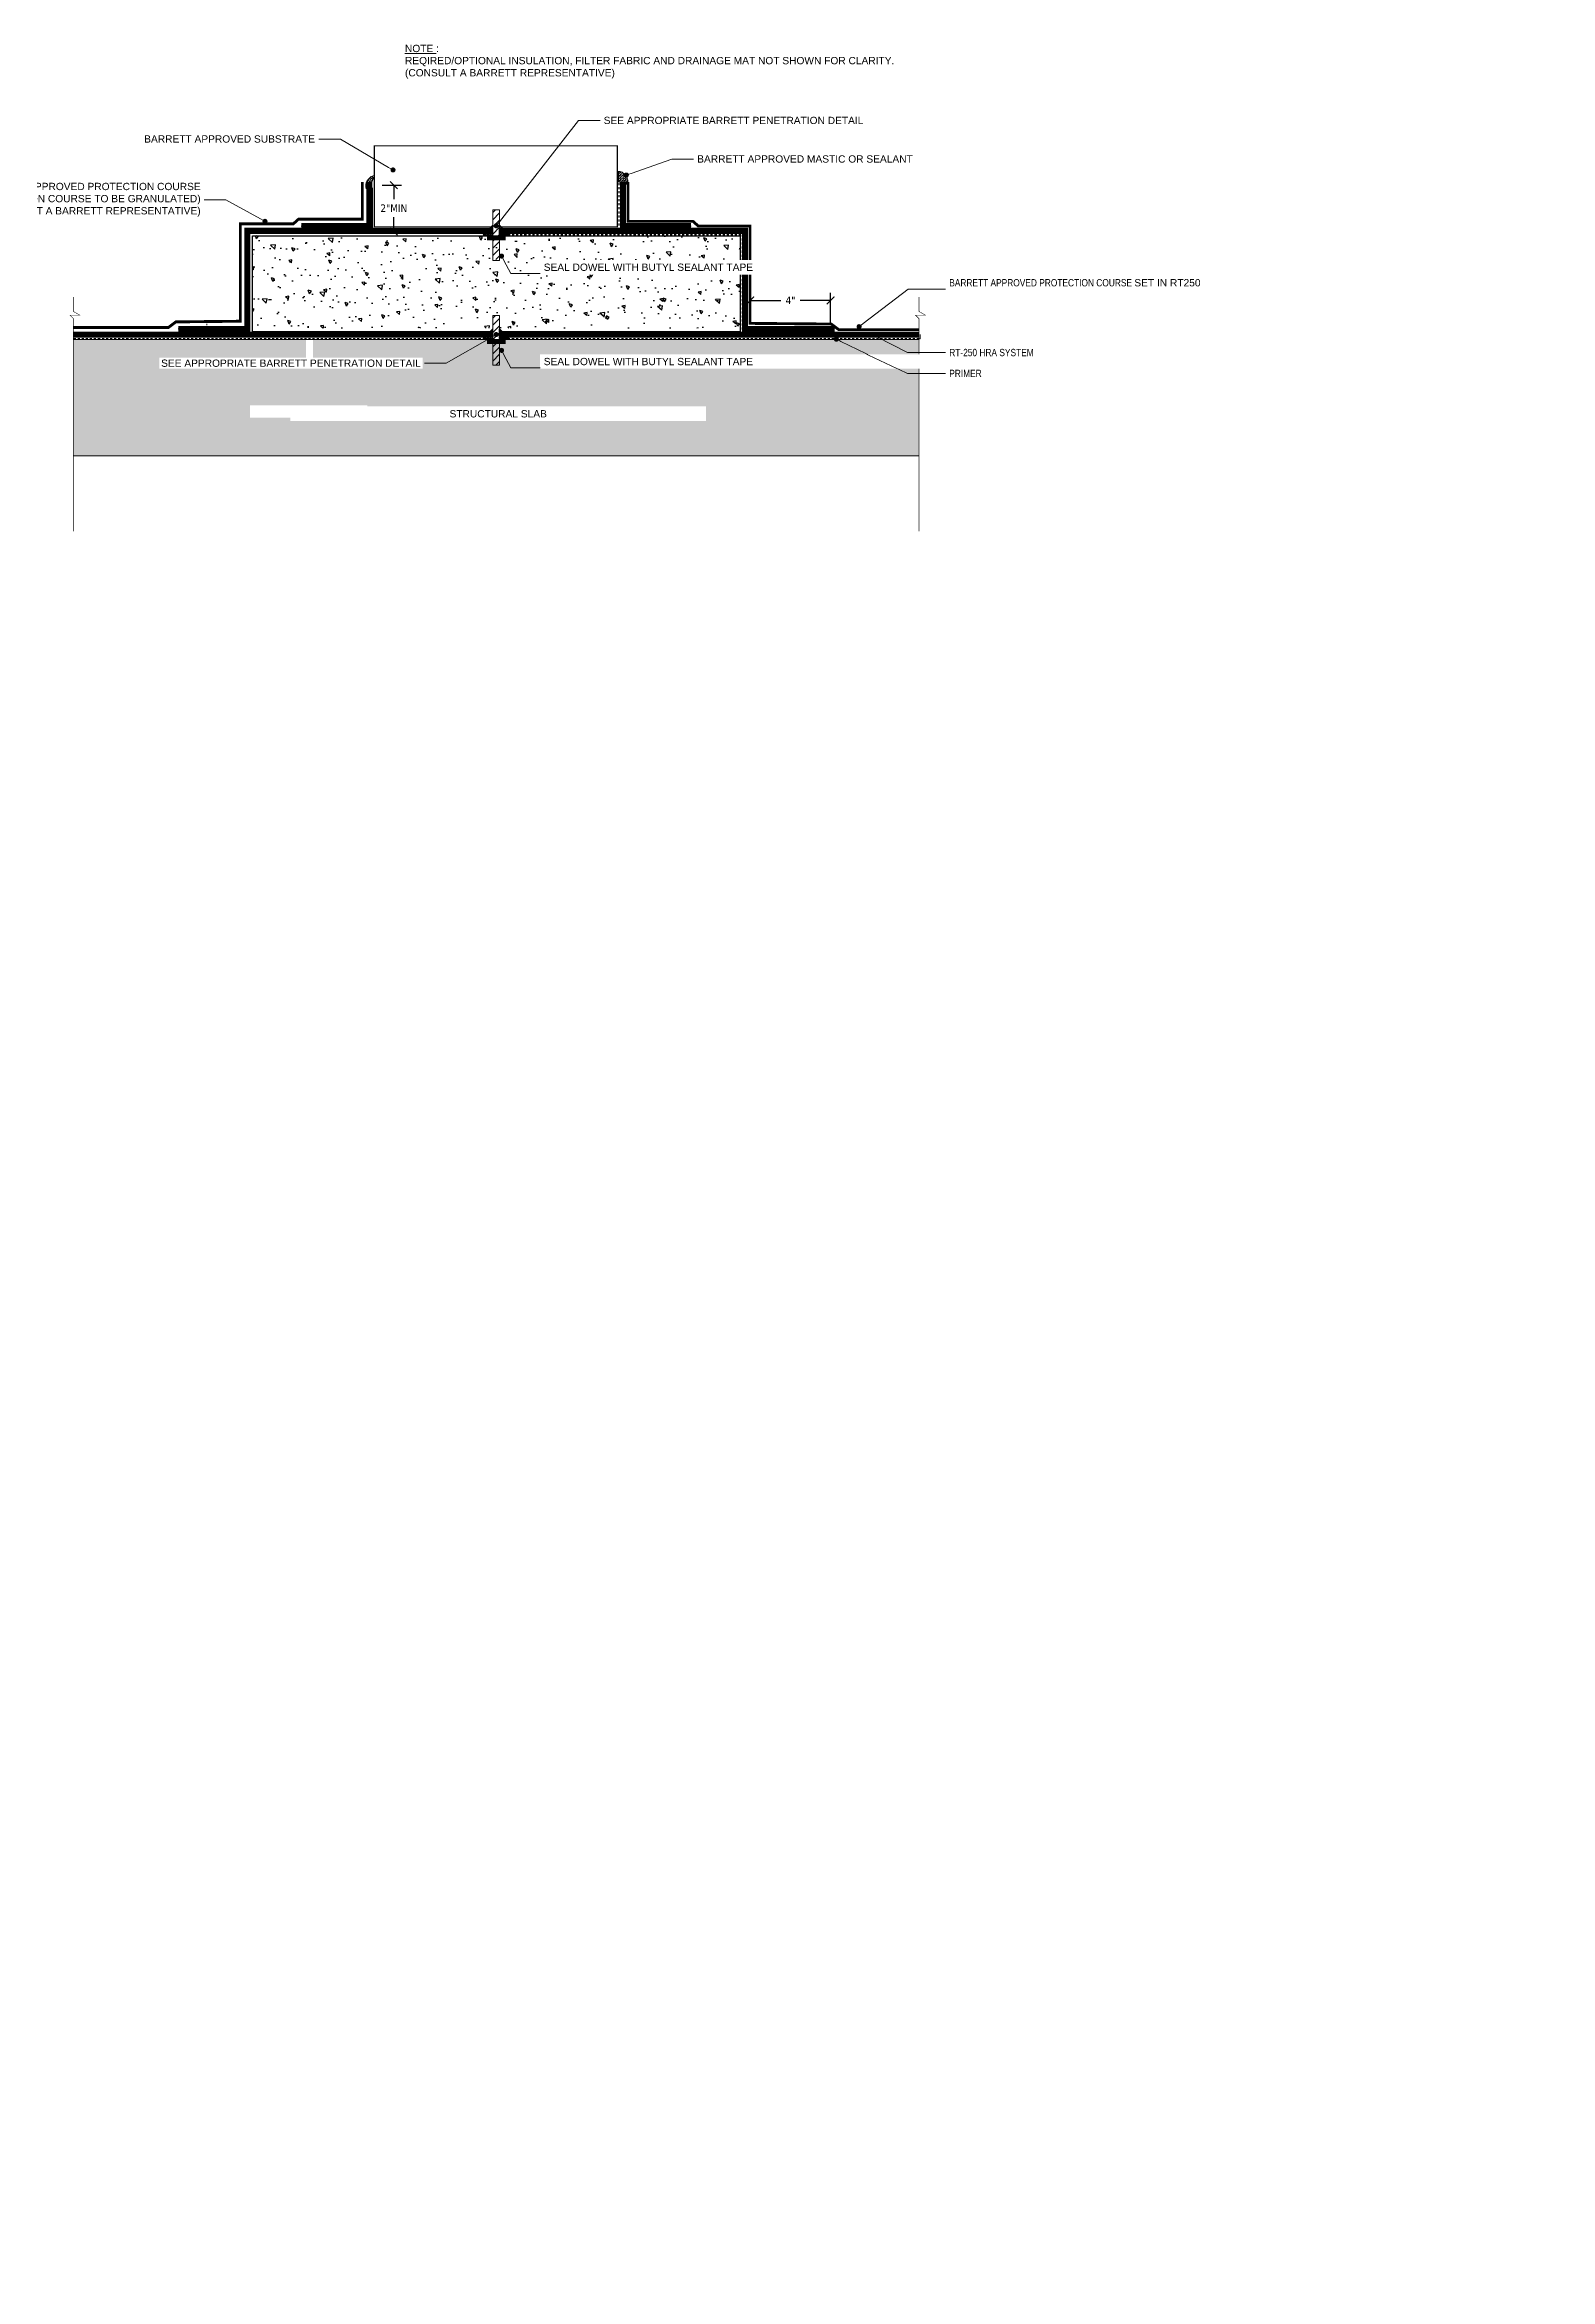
# Model space of a CAD drawing. Header units: inches. Extents: x -83 to 39, y 0 to 110.
# Drawn here: x -35.8 to 38.6, y 0 to 110.4 of the extents above; entities that cross this region are included whole.
import ezdxf
from ezdxf import colors
from ezdxf.entities.mleader import LeaderData, LeaderLine
from ezdxf.math import Vec2, Vec3

# ---------------------------------------------------------------- set-up
doc = ezdxf.new("R2010")
doc.units = ezdxf.units.IN
doc.header["$MEASUREMENT"] = 0
doc.linetypes.add('Dashed - Dense', pattern=[0.8, 0.5, -0.3])
doc.linetypes.add('DASHED2', pattern=[0.1875, 0.125, -0.0625])
for name, color, linetype, lineweight in [('BP Mastic', 191, 'Continuous', 0), ('BP Others', 190, 'Continuous', 0), ('BP Text', 20, 'Continuous', 0), ('Dimensions', 20, 'Continuous', 0), ('Others', 190, 'Continuous', 0), ('RAM Black Pearl Sheet', 165, 'Continuous', 0), ('RT-250 HRA SYSTEM LIQUID', 241, 'Continuous', 0), ('RT-250 HRA SYSTEM MESH', 3, 'Continuous', 0), ('Text', 20, 'Continuous', 0)]:
    doc.layers.add(name, color=color, linetype=linetype, lineweight=lineweight)
doc.layers.add('Fastener', color=94, linetype='Continuous')
doc.layers.add('Primer', color=32, linetype='DASHED2')
doc.layers.add('Protection Course', color=7, linetype='Dashed - Dense', lineweight=0, true_color=0x216123)
doc.styles.add('Annotative', font='tahoma.ttf')
doc.styles.get("Standard").update_dxf_attribs({"font": 'ARIALN.TTF'})
doc.dimstyles.new('Annotative', dxfattribs={"dimscale": 0, "dimtxt": 0.09375, "dimasz": 0.09375, "dimexe": 0.09375, "dimexo": 0.09375, "dimgap": 0.0625, "dimtad": 0, "dimtih": 1, "dimtoh": 1, "dimlfac": -1, "dimzin": 3, "dimdsep": 46, "dimlunit": 4, "dimtxsty": 'Annotative', "dimblk": 'ARCHTICK', "dimcen": 0.09, "dimclrd": 256, "dimclre": 256, "dimclrt": 256, "dimadec": 0, "dimazin": 2, "dimtfac": 1, "dimtix": 1, "dimtofl": 0, "dimtmove": 1, "dimatfit": 1, "dimldrblk": 'CLOSEDBLANK', "dimfxl": 1, "dimtfill": 1, "dimtolj": 1, "dimtzin": 0, "dimarcsym": 0})
pattern_1 = [(90, (-481.83062, 35.41959), (-0.0625, 0.0625), [0.0625, -0.0625]), (180, (-481.83062, 35.48209), (-0.0625, -0.0625), [0.0625, -0.0625])]
pattern_2 = [(90, (-481.83062, 30.295485), (-0.0625, 0.0625), [0.0625, -0.0625]), (180, (-481.83062, 30.357985), (-0.0625, -0.0625), [0.0625, -0.0625])]

# ---------------------------------------------------------------- blocks, each defined once
blk = doc.blocks.new('_ArchTick')
at = {"color": 0, "linetype": 'ByBlock', "const_width": 0.15}
blk.add_lwpolyline([(-0.5, -0.5), (0.5, 0.5)], dxfattribs=at)
blk = doc.blocks.new('*D51')
at = {"layer": 'Defpoints', "color": 0, "transparency": 16777216}
for p in [(3.04, 97.74), (-0.93, 96.6), (3.04, 96.18)]:
    blk.add_point(p, dxfattribs=at)
at = {"layer": 'Dimensions', "lineweight": -2, "transparency": 16777216}
for p, q in [((-0.93, 96.98), (-0.93, 98.11)), ((-0.93, 97.74), (0.58, 97.74)), ((3.04, 97.74), (1.53, 97.74)), ((3.04, 96.55), (3.04, 98.11))]:
    blk.add_line(p, q, dxfattribs=at)
at = {"layer": 'Dimensions', "lineweight": -2, "transparency": 16777216, "xscale": 0.375, "yscale": 0.375, "zscale": 0.375, "rotation": 180}
blk.add_blockref('_ArchTick', (-0.93, 97.74), dxfattribs=at)
at = {"layer": 'Dimensions', "lineweight": -2, "transparency": 16777216, "xscale": 0.375, "yscale": 0.375, "zscale": 0.375}
blk.add_blockref('_ArchTick', (3.04, 97.74), dxfattribs=at)
at = {"layer": 'Dimensions', "transparency": 16777216, "insert": (1.06, 97.74), "char_height": 0.375, "attachment_point": 5, "style": 'Annotative', "bg_fill": 3, "box_fill_scale": 1.25, "bg_fill_color": 256, "bg_fill_true_color": 13158600, "bg_fill_transparency": 0}
blk.add_mtext('\\A1;4"', dxfattribs=at)
blk = doc.blocks.new('_ClosedBlank')
at = {"color": 0, "linetype": 'ByBlock', "lineweight": -2}
for p, q in [((-1, 0.2), (0, 0)), ((-1, 0.2), (-1, -0.2)), ((0, 0), (-1, -0.2))]:
    blk.add_line(p, q, dxfattribs=at)
blk = doc.blocks.new('*D52')
at = {"layer": 'Defpoints', "color": 0, "transparency": 16777216}
for p in [(-19.47, 103.43), (-19.47, 101.14), (-18.53, 101.14)]:
    blk.add_point(p, dxfattribs=at)
at = {"layer": 'Dimensions', "lineweight": -2, "transparency": 16777216}
for p, q in [((-19.1, 103.43), (-18.15, 103.43)), ((-18.53, 103.43), (-18.53, 102.73)), ((-18.53, 101.14), (-18.53, 101.84)), ((-19.1, 101.14), (-18.15, 101.14))]:
    blk.add_line(p, q, dxfattribs=at)
at = {"layer": 'Dimensions', "lineweight": -2, "transparency": 16777216, "xscale": 0.375, "yscale": 0.375, "zscale": 0.375}
for p, rotation in [((-18.53, 103.43), 90), ((-18.53, 101.14), 270)]:
    blk.add_blockref('_ArchTick', p, dxfattribs=dict(at, rotation=rotation))
at = {"layer": 'Dimensions', "transparency": 16777216, "insert": (-18.53, 102.29), "char_height": 0.375, "attachment_point": 5, "style": 'Annotative', "bg_fill": 3, "box_fill_scale": 1.25, "bg_fill_color": 256, "bg_fill_true_color": 13158600, "bg_fill_transparency": 0}
blk.add_mtext('\\A1;2"MIN', dxfattribs=at)
blk = doc.blocks.new('_Dot')
at = {"color": 0, "linetype": 'ByBlock', "lineweight": -2}
blk.add_line((-0.5, 0), (-1, 0), dxfattribs=at)
at = {"color": 0, "linetype": 'ByBlock', "const_width": 0.5}
blk.add_lwpolyline([(-0.25, 0, 1), (0.25, 0, 1)], format="xyb", close=True, dxfattribs=at)

msp = doc.modelspace()

# ---------------------------------------------------------------- hatches: boundary and pattern name
at = {"layer": 'BP Others', "linetype": 'Continuous', "lineweight": -2}
h = msp.add_hatch(dxfattribs=at)
h.set_pattern_fill('AR-CONC', color=256, scale=0.25, angle=90, style=0)
h.set_pattern_definition([(140, (-1981.5961, 50.6751), (0.1568803, 1.7931505), [0.1875, -2.0625]), (85, (-1981.5961, 50.675), (-1.8804803, -0.3468783), [0.15, -1.65]), (190.45144, (-1981.583, 50.8245), (-1.7236, 1.4462721), [0.1593505, -1.7528553]), (136.1842, (-1982.0961, 50.675), (0.4137982, 2.6681033), [0.28125, -3.09375]), (186.63564, (-1982.0617, 50.8974), (-2.4352965, 2.336655), [0.239026, -2.6292844]), (81.18416, (-1982.0961, 50.675), (-2.4352965, 2.336655), [0.225, -2.475]), (111, (-1981.9711, 50.9251), (1.0065472, 1.4922676), [0.1875, -2.0625]), (56, (-1981.9711, 50.925), (-1.8128751, 0.6082883), [0.15, -1.65]), (161.45144, (-1981.8873, 51.0494), (-0.8063279, 2.100556), [0.1593505, -1.7528553]), (127.5, (-1981.59614, 50.6751), (-0.83223463, 0.03039964), [0, -1.63, 0, -1.675, 0, -1.65625]), (97.5, (-1981.5961, 50.6751), (-0.98602928, 0.65767384), [0, -0.955, 0, -1.5925, 0, -0.63125]), (57.5, (-1981.59614, 50.1176), (0.05638718, 1.3345561), [0, -0.625, 0, -1.95, 0, -2.5875]), (47.5, (-1981.5961, 49.8676), (-0.25026246, 1.4579654), [0, -0.8125, 0, -1.295, 0, -1.8375])])
h.paths.add_polyline_path([(-1.431, 100.924), (-25.517, 100.924), (-25.517, 96.373), (-22.861, 96.373), (-22.861, 96.373), (-22.529, 96.373), (-22.529, 96.373), (-1.431, 96.373)])
h = msp.add_hatch(dxfattribs=at)
h.set_pattern_fill('AR-CONC', color=256, scale=0.25, angle=90, style=0)
h.set_pattern_definition([(140, (-1981.5961, 51.0462), (0.1568803, 1.7931505), [0.1875, -2.0625]), (85, (-1981.5961, 51.0462), (-1.8804803, -0.3468783), [0.15, -1.65]), (190.45144, (-1981.583, 51.1956), (-1.7236, 1.4462721), [0.1593505, -1.7528553]), (136.1842, (-1982.0961, 51.0462), (0.4137982, 2.6681033), [0.28125, -3.09375]), (186.63564, (-1982.0617, 51.2685), (-2.4352965, 2.336655), [0.239026, -2.6292844]), (81.18416, (-1982.0961, 51.0462), (-2.4352965, 2.336655), [0.225, -2.475]), (111, (-1981.9711, 51.2962), (1.0065472, 1.4922676), [0.1875, -2.0625]), (56, (-1981.9711, 51.2962), (-1.8128751, 0.6082883), [0.15, -1.65]), (161.45144, (-1981.8873, 51.4205), (-0.8063279, 2.100556), [0.1593505, -1.7528553]), (127.5, (-1981.59614, 51.04617), (-0.83223463, 0.03039964), [0, -1.63, 0, -1.675, 0, -1.65625]), (97.5, (-1981.5961, 51.0462), (-0.98602928, 0.65767384), [0, -0.955, 0, -1.5925, 0, -0.63125]), (57.5, (-1981.59614, 50.48867), (0.05638718, 1.3345561), [0, -0.625, 0, -1.95, 0, -2.5875]), (47.5, (-1981.5961, 50.2387), (-0.25026246, 1.4579654), [0, -0.8125, 0, -1.295, 0, -1.8375])])
h.paths.add_polyline_path([(-25.634, 91.949), (-19.834, 91.949), (-19.834, 92.549), (-25.634, 92.549)], flags=16)
h.paths.add_polyline_path([(7.406, 90.056), (7.406, 95.8), (-22.529, 95.8), (-22.529, 94.907), (-22.861, 94.907), (-22.861, 95.8), (-34.354, 95.8), (-34.354, 90.056)])
at = {"layer": 'Fastener'}
h = msp.add_hatch(dxfattribs=at)
h.set_pattern_fill('ZIGZAG', color=3, scale=0.5, angle=90)
h.set_pattern_definition(pattern_1)
h.paths.add_polyline_path([(-13.64, 101.457), (-14.117, 100.98), (-13.64, 100.98)])
h = msp.add_hatch(dxfattribs=at)
h.set_pattern_fill('ZIGZAG', color=3, scale=0.5, angle=90)
h.set_pattern_definition(pattern_1)
h.paths.add_polyline_path([(-13.308, 101.457), (-12.831, 100.98), (-13.308, 100.98)])
at = {"layer": 'Others'}
h = msp.add_hatch(dxfattribs=at)
h.set_pattern_fill('ANSI31', color=256, scale=2)
h.set_pattern_definition([(45, (-75.95648, 85.72228), (-0.1767767, 0.1767767), [])])
h.paths.add_polyline_path([(-13.308, 102.209), (-13.64, 102.209), (-13.64, 99.75), (-13.308, 99.75)])
at = {"layer": 'Protection Course'}
h = msp.add_hatch(dxfattribs=at)
h.set_pattern_fill('ZIGZAG', color=256, scale=0.5, angle=90)
h.set_pattern_definition([(90, (-481.83062, 35.68862), (-0.0625, 0.0625), [0.0625, -0.0625]), (180, (-481.83062, 35.75112), (-0.0625, -0.0625), [0.0625, -0.0625])])
h.paths.add_polyline_path([(-19.888, 103.254), (-19.914, 103.355), (-19.914, 103.461), (-19.891, 103.55), (-19.868, 103.634), (-19.768, 103.734), (-19.645, 103.857), (-19.545, 103.884), (-19.508, 103.893), (-19.506, 103.803), (-19.519, 103.803), (-19.704, 103.394), (-19.776, 103.466)])
h = msp.add_hatch(dxfattribs=at)
h.set_pattern_fill('ZIGZAG', color=256, scale=0.5)
h.set_pattern_definition([(0, (-481.772376, 35.90599), (0.0625, 0.0625), [0.0625, -0.0625]), (90, (-481.709876, 35.90599), (-0.0625, 0.0625), [0.0625, -0.0625])])
h.paths.add_polyline_path([(-7.046, 103.465), (-6.976, 103.572), (-6.976, 103.678), (-6.999, 103.767), (-7.022, 103.851), (-7.122, 103.951), (-7.245, 104.074), (-7.345, 104.101), (-7.443, 104.111), (-7.435, 104.028), (-7.435, 103.894), (-7.437, 103.599), (-7.048, 103.599)])

# ---------------------------------------------------------------- linework, layer by layer
at = {"const_width": 0.025}
for points in [[(-34.354, 97.908), (-34.354, 97.191), (-34.034, 97.007), (-34.526, 97.007), (-34.354, 96.835), (-34.354, 86.332)], [(7.406, 97.908), (7.406, 97.191), (7.725, 97.007), (7.234, 97.007), (7.406, 96.835), (7.406, 86.332)]]:
    msp.add_lwpolyline(points, dxfattribs=at)
at = {"layer": 'BP Mastic', "const_width": 0.2}
for points in [[(-13.935, 100.797), (-13.013, 100.797)], [(-13.935, 95.689), (-13.013, 95.689)]]:
    msp.add_lwpolyline(points, dxfattribs=at)
at = {"layer": 'Defpoints'}
msp.add_lwpolyline([(-13.64, 96.179), (-25.517, 96.179), (-25.517, 100.924), (-1.431, 100.924), (-1.431, 96.179), (-13.308, 96.179)], dxfattribs=at)
at = {"layer": 'Fastener'}
for points in [[(-13.64, 101.457), (-14.117, 100.98), (-13.64, 100.98), (-13.64, 101.457)], [(-13.308, 101.457), (-12.831, 100.98), (-13.308, 100.98), (-13.308, 101.457)]]:
    msp.add_lwpolyline(points, dxfattribs=at)
at = {"layer": 'Others'}
for p, q in [((-13.64, 99.71), (-13.64, 102.209)), ((-13.308, 102.209), (-13.64, 102.209)), ((-25.517, 100.924), (-25.517, 96.179)), ((-25.517, 100.924), (-1.431, 100.924)), ((-1.431, 96.179), (-1.431, 100.924)), ((-13.308, 99.71), (-13.64, 99.71)), ((-13.308, 96.996), (-13.64, 96.996)), ((-13.308, 94.536), (-13.64, 94.536))]:
    msp.add_line(p, q, dxfattribs=at)
at = {"layer": 'Others', "const_width": 0.06}
msp.add_lwpolyline([(-13.64, 101.37), (-19.487, 101.37), (-19.487, 105.37), (-7.487, 105.37), (-7.487, 101.37), (-13.308, 101.37)], dxfattribs=at)
at = {"layer": 'Others'}
for points in [[(-13.308, 102.209), (-13.308, 99.71)], [(-25.517, 96.179), (-22.861, 96.179)], [(-22.861, 96.179), (-13.64, 96.179)], [(-13.308, 96.179), (-1.431, 96.179)], [(7.406, 95.8), (7.406, 95.846), (7.462, 95.846), (7.462, 96.05)], [(-34.354, 95.8), (7.406, 95.8)], [(7.406, 90.056), (-34.354, 90.056)]]:
    msp.add_lwpolyline(points, dxfattribs=at)
at = {"layer": 'Primer', "ltscale": 0.2}
for points in [[(-7.4, 101.436), (-7.4, 103.599)], [(-1.385, 96.294), (-1.385, 100.97), (-13.308, 100.97)], [(-13.64, 95.846), (-34.354, 95.846)], [(7.406, 95.846), (-13.308, 95.846)]]:
    msp.add_lwpolyline(points, dxfattribs=at)
at = {"layer": 'Protection Course'}
for points in [[(-19.888, 103.254), (-19.914, 103.355), (-19.914, 103.461), (-19.891, 103.55), (-19.868, 103.634), (-19.768, 103.734), (-19.645, 103.857), (-19.545, 103.884), (-19.508, 103.893), (-19.506, 103.803), (-19.519, 103.803), (-19.704, 103.394), (-19.776, 103.466)], [(-7.046, 103.465), (-6.976, 103.572), (-6.976, 103.678), (-6.999, 103.767), (-7.022, 103.851), (-7.122, 103.951), (-7.245, 104.074), (-7.345, 104.101), (-7.443, 104.111), (-7.435, 104.028), (-7.435, 103.894), (-7.437, 103.599), (-7.048, 103.599)]]:
    msp.add_lwpolyline(points, close=True, dxfattribs=at)
at = {"layer": 'Protection Course', "linetype": 'ByBlock', "ltscale": 0.2, "const_width": 0.141}
for points in [[(-34.354, 96.396), (-29.667, 96.396), (-29.291, 96.676), (-26.113, 96.709), (-26.113, 101.521), (-23.49, 101.521), (-23.235, 101.749), (-20.087, 101.749), (-20.087, 103.585)], [(7.406, 96.29), (3.447, 96.29), (3.07, 96.569), (-0.942, 96.603), (-0.942, 101.414), (-3.499, 101.414), (-3.755, 101.642), (-6.968, 101.642), (-6.968, 103.585)]]:
    msp.add_lwpolyline(points, dxfattribs=at)
at = {"layer": 'RAM Black Pearl Sheet', "const_width": 0.1}
for points in [[(-22.595, 101.155), (-19.605, 101.155), (-19.605, 103.303)], [(-23.829, 101.155), (-22.949, 101.155), (-22.762, 101.342), (-19.793, 101.342), (-19.793, 102.497)]]:
    msp.add_lwpolyline(points, dxfattribs=at)
at = {"layer": 'RAM Black Pearl Sheet'}
msp.add_lwpolyline([(-27.757, 96.52), (-27.757, 96.576)], dxfattribs=at)
at = {"layer": 'RT-250 HRA SYSTEM LIQUID', "const_width": 0.3}
for points in [[(-23.102, 101.403), (-19.741, 101.403), (-19.741, 103.585)], [(-3.846, 101.403), (-7.208, 101.403), (-7.208, 103.585)], [(-29.175, 96.33), (-25.767, 96.33), (-25.767, 101.174), (-13.64, 101.174)], [(3.245, 96.319), (-1.181, 96.33), (-1.181, 101.174), (-13.308, 101.174)], [(-34.354, 96.05), (-13.64, 96.05)], [(-13.308, 96.05), (7.406, 96.05)]]:
    msp.add_lwpolyline(points, dxfattribs=at)
at = {"layer": 'RT-250 HRA SYSTEM MESH'}
for points in [[(-23.102, 101.403), (-19.741, 101.403), (-19.741, 103.585)], [(-3.846, 101.403), (-7.208, 101.403), (-7.208, 103.585)], [(-29.175, 96.33), (-25.767, 96.33), (-25.767, 101.174), (-13.64, 101.174)], [(2.99, 96.33), (-1.181, 96.33), (-1.181, 101.174), (-13.308, 101.174)], [(-34.354, 96.05), (-13.64, 96.05)], [(-13.308, 96.05), (7.406, 96.05)]]:
    msp.add_lwpolyline(points, dxfattribs=at)

# ---------------------------------------------------------------- leaders
at = {"layer": 'BP Text'}
ml = msp.add_multileader_mtext('Standard', dxfattribs=at)
ml.set_content('{\\fArial|b0|i0|c0|p34;BARRETT APPROVED PROTECTION COURSE \\P(EXPOSED PROTECTION COURSE TO BE GRANULATED)\\P(CONSULT A BARRETT REPRESENTATIVE)}', color=256)
ml.set_leader_properties(color=256, lineweight=0)
ml.set_arrow_properties(name='DOT')
ml.build(insert=Vec2(0, 0))
ml.multileader.update_dxf_attribs({"text_left_attachment_type": 2, "text_right_attachment_type": 2, "dogleg_length": 0.36, "arrow_head_size": 0.25, "scale": 4})
ctx = ml.context
ctx.base_point, ctx.scale, ctx.char_height, ctx.arrow_head_size, ctx.landing_gap_size, ctx.plane_origin = Vec3(-41.921, 102.701), 4, 0.36, 0.25, 0.18, Vec3(-47.439, 146.131)
ctx.left_attachment, ctx.right_attachment, ctx.text_align_type = 2, 2, 2
notes = []
notes.append((ctx, [(1, (1, 1, 0), (-26.821, 102.701), (-1, 0), 1.068, [(0, [(-24.891, 101.642)], 0, [])])]))
ctx.mtext.insert, ctx.mtext.width, ctx.mtext.alignment, ctx.mtext.flow_direction = Vec3(-28.069, 103.544), 13.72856, 3, 5
for ctx, leaders in notes:
    for number, flags, end, landing, length, lines in leaders:
        leader = LeaderData()
        leader.index, (leader.has_last_leader_line, leader.has_dogleg_vector, leader.attachment_direction) = number, flags
        leader.last_leader_point, leader.dogleg_vector, leader.dogleg_length = Vec3(end), Vec3(landing), length
        for number, points, colour, breaks in lines:
            line = LeaderLine()
            line.index, line.vertices, line.color, line.breaks = number, Vec3.list(points), colors.encode_raw_color(colour), breaks
            leader.lines.append(line)
        ctx.leaders.append(leader)

# ---------------------------------------------------------------- next in the draw order: dimensions: what is measured, and where the dimension line sits
at = {"layer": 'Dimensions'}
dim = msp.add_linear_dim(base=(-18.529, 101.139), p1=(-19.474, 103.432), p2=(-19.474, 101.139), angle=90, text='2"MIN', dimstyle='Annotative', dxfattribs=at)
dim.commit()
dim.dimension.update_dxf_attribs({"geometry": '*D52', "text_midpoint": (-18.529, 102.286)})
dim = msp.add_linear_dim(base=(3.042, 97.737), p1=(-0.93, 96.603), p2=(3.042, 96.179), dimstyle='Annotative', dxfattribs=at)
dim.commit()
dim.dimension.update_dxf_attribs({"geometry": '*D51', "text_midpoint": (1.056, 97.737)})

# ---------------------------------------------------------------- next in the draw order: leaders
at = {"layer": 'BP Text'}
ml = msp.add_multileader_mtext('Standard', dxfattribs=at)
ml.set_content('{\\fArial|b0|i0|c0|p34;BARRETT APPROVED\\A1; MASTIC OR SEALANT}', color=256)
ml.set_leader_properties(color=256, lineweight=0)
ml.set_arrow_properties(name='DOT')
ml.build(insert=Vec2(0, 0))
ml.multileader.update_dxf_attribs({"text_left_attachment_type": 2, "text_right_attachment_type": 2, "dogleg_length": 0.36, "arrow_head_size": 0.25, "scale": 4})
ctx = ml.context
ctx.base_point, ctx.scale, ctx.char_height, ctx.arrow_head_size, ctx.landing_gap_size, ctx.plane_origin = Vec3(-3.727, 104.717), 4, 0.36, 0.25, 0.18, Vec3(-106.237, 103.616)
ctx.left_attachment, ctx.right_attachment = 2, 2
notes = []
notes.append((ctx, [(0, (1, 1, 0), (-4.795, 104.717), (1, 0), 1.068, [(0, [(-7.047, 103.927)], 0, [])])]))
ctx.mtext.insert, ctx.mtext.flow_direction = Vec3(-3.547, 104.903), 5
ctx.mtext.has_bg_fill, ctx.mtext.bg_color, ctx.mtext.bg_scale_factor, ctx.mtext.bg_transparency, ctx.mtext.use_window_bg_color = 1, -1073741824, 1.25, 0, 1
ml = msp.add_multileader_mtext('Standard', dxfattribs=at)
ml.set_content('{\\fArial|b0|i0|c0|p34;SEAL DOWEL WITH BUTYL SEALANT TAPE}', color=256)
ml.set_leader_properties(color=256, lineweight=0)
ml.set_arrow_properties(name='DOT')
ml.build(insert=Vec2(0, 0))
ml.multileader.update_dxf_attribs({"text_left_attachment_type": 2, "text_right_attachment_type": 2, "dogleg_length": 0.36, "arrow_head_size": 0.25, "scale": 4})
ctx = ml.context
ctx.base_point, ctx.scale, ctx.char_height, ctx.arrow_head_size, ctx.landing_gap_size, ctx.plane_origin = Vec3(-11.306, 99.066), 4, 0.36, 0.25, 0.18, Vec3(-60.646, 145.367)
ctx.left_attachment, ctx.right_attachment = 2, 2
notes.append((ctx, [(0, (1, 1, 0), (-12.746, 99.066), (1, 0), 1.44, [(0, [(-13.211, 99.928)], 0, [])])]))
ctx.mtext.insert, ctx.mtext.width, ctx.mtext.flow_direction = Vec3(-11.126, 99.556), 6.57713, 5
ctx.mtext.has_bg_fill, ctx.mtext.bg_color, ctx.mtext.bg_scale_factor, ctx.mtext.bg_transparency, ctx.mtext.use_window_bg_color = 1, -1027028792, 1.5, 0, 1
ml = msp.add_multileader_mtext('Standard', dxfattribs=at)
ml.set_content('{\\fArial|b0|i0|c0|p34;SEAL DOWEL WITH BUTYL SEALANT TAPE}', color=256)
ml.set_leader_properties(color=256, lineweight=0)
ml.set_arrow_properties(name='DOT')
ml.build(insert=Vec2(0, 0))
ml.multileader.update_dxf_attribs({"text_left_attachment_type": 2, "text_right_attachment_type": 2, "dogleg_length": 0.36, "arrow_head_size": 0.25, "scale": 4})
ctx = ml.context
ctx.base_point, ctx.scale, ctx.char_height, ctx.arrow_head_size, ctx.landing_gap_size, ctx.plane_origin = Vec3(-11.306, 94.408), 4, 0.36, 0.25, 0.18, Vec3(-60.646, 140.709)
ctx.left_attachment, ctx.right_attachment = 2, 2
notes.append((ctx, [(0, (1, 1, 0), (-12.746, 94.408), (1, 0), 1.44, [(0, [(-13.211, 95.27)], 0, [])])]))
ctx.mtext.insert, ctx.mtext.width, ctx.mtext.flow_direction = Vec3(-11.126, 94.898), 6.57713, 5
ctx.mtext.has_bg_fill, ctx.mtext.bg_color, ctx.mtext.bg_scale_factor, ctx.mtext.bg_transparency, ctx.mtext.use_window_bg_color = 1, -1027028792, 1.5, 0, 1
ml = msp.add_multileader_mtext('Standard', dxfattribs=at)
ml.set_content('\\A1;{\\fArial|b0|i0|c0|p34;STRUCTURAL SLAB}', color=256)
ml.set_leader_properties(color=256, lineweight=0)
ml.set_arrow_properties(name='DOT')
ml.build(insert=Vec2(0, 0))
ml.multileader.update_dxf_attribs({"text_left_attachment_type": 2, "text_right_attachment_type": 2, "dogleg_length": 0.36, "arrow_head_size": 0.25, "scale": 4})
ctx = ml.context
ctx.base_point, ctx.scale, ctx.char_height, ctx.arrow_head_size, ctx.landing_gap_size, ctx.plane_origin = Vec3(-15.934, 92.131), 4, 0.36, 0.25, 0.18, Vec3(-11.62, 96.89)
ctx.left_attachment, ctx.right_attachment, ctx.text_align_type = 2, 2, 1
notes.append((ctx, [(0, (0, 0, 0), (0, 0), (1, 0), 1, [])]))
ctx.mtext.insert, ctx.mtext.width, ctx.mtext.defined_height, ctx.mtext.alignment, ctx.mtext.flow_direction = Vec3(-13.375, 92.317), 5.04012, 0.468, 2, 5
ctx.mtext.has_bg_fill, ctx.mtext.bg_color, ctx.mtext.bg_scale_factor, ctx.mtext.bg_transparency, ctx.mtext.use_window_bg_color = 1, -1027028792, 1.5, 0, 1
for ctx, leaders in notes:
    for number, flags, end, landing, length, lines in leaders:
        leader = LeaderData()
        leader.index, (leader.has_last_leader_line, leader.has_dogleg_vector, leader.attachment_direction) = number, flags
        leader.last_leader_point, leader.dogleg_vector, leader.dogleg_length = Vec3(end), Vec3(landing), length
        for number, points, colour, breaks in lines:
            line = LeaderLine()
            line.index, line.vertices, line.color, line.breaks = number, Vec3.list(points), colors.encode_raw_color(colour), breaks
            leader.lines.append(line)
        ctx.leaders.append(leader)

# ---------------------------------------------------------------- next in the draw order: hatches: boundary and pattern name
at = {"layer": 'Fastener'}
h = msp.add_hatch(dxfattribs=at)
h.set_pattern_fill('ZIGZAG', color=3, scale=0.5, angle=90)
h.set_pattern_definition(pattern_2)
h.paths.add_polyline_path([(-13.64, 96.333), (-14.117, 95.856), (-13.64, 95.856)])
h = msp.add_hatch(dxfattribs=at)
h.set_pattern_fill('ZIGZAG', color=3, scale=0.5, angle=90)
h.set_pattern_definition(pattern_2)
h.paths.add_polyline_path([(-13.308, 96.333), (-12.831, 95.856), (-13.308, 95.856)])
at = {"layer": 'Others'}
h = msp.add_hatch(dxfattribs=at)
h.set_pattern_fill('ANSI31', color=256, scale=2)
h.set_pattern_definition([(45, (-75.95648, 80.50836), (-0.1767767, 0.1767767), [])])
h.paths.add_polyline_path([(-13.308, 96.996), (-13.64, 96.996), (-13.64, 94.536), (-13.308, 94.536)])

# ---------------------------------------------------------------- next in the draw order: linework, layer by layer
at = {"layer": 'Fastener'}
for points in [[(-13.64, 96.333), (-14.117, 95.856), (-13.64, 95.856), (-13.64, 96.333)], [(-13.308, 96.333), (-12.831, 95.856), (-13.308, 95.856), (-13.308, 96.333)]]:
    msp.add_lwpolyline(points, dxfattribs=at)
at = {"layer": 'Others'}
msp.add_line((-13.64, 94.536), (-13.64, 96.996), dxfattribs=at)
msp.add_lwpolyline([(-13.308, 96.996), (-13.308, 94.536)], dxfattribs=at)

# ---------------------------------------------------------------- next in the draw order: leaders
at = {"layer": 'BP Text'}
ml = msp.add_multileader_mtext('Standard', dxfattribs=at)
ml.set_content('{\\fArial|b0|i0|c0|p34;\\LNOTE\\l :\\PREQIRED/OPTIONAL INSULATION, FILTER FABRIC AND DRAINAGE MAT NOT SHOWN FOR CLARITY.\\P(CONSULT A BARRETT REPRESENTATIVE) }', color=256)
ml.set_leader_properties(color=256, lineweight=0)
ml.set_arrow_properties(name='DOT')
ml.build(insert=Vec2(0, 0))
ml.multileader.update_dxf_attribs({"text_left_attachment_type": 2, "text_right_attachment_type": 2, "dogleg_length": 0.36, "arrow_head_size": 0.25, "scale": 4})
ctx = ml.context
ctx.base_point, ctx.scale, ctx.char_height, ctx.arrow_head_size, ctx.landing_gap_size, ctx.plane_origin = Vec3(-18.159, 109.215), 4, 0.36, 0.25, 0.18, Vec3(-84.533, 131.715)
ctx.left_attachment, ctx.right_attachment = 2, 2
notes = []
notes.append((ctx, [(0, (0, 0, 0), (0, 0), (1, 0), 1, [])]))
ctx.mtext.insert, ctx.mtext.width, ctx.mtext.flow_direction = Vec3(-17.979, 110.361), 12.61901, 5
ml = msp.add_multileader_mtext('Standard', dxfattribs=at)
ml.set_content('\\A1;{\\fArial|b0|i0|c0|p34;BARRETT APPROVED SUBSTRATE}', color=256)
ml.set_leader_properties(color=256, lineweight=0)
ml.set_arrow_properties(name='DOT')
ml.build(insert=Vec2(0, 0))
ml.multileader.update_dxf_attribs({"text_left_attachment_type": 2, "text_right_attachment_type": 2, "dogleg_length": 0.36, "arrow_head_size": 0.25, "scale": 4})
ctx = ml.context
ctx.base_point, ctx.scale, ctx.char_height, ctx.arrow_head_size, ctx.landing_gap_size, ctx.plane_origin = Vec3(-30.974, 105.704), 4, 0.36, 0.25, 0.18, Vec3(-31.993, 110.75)
ctx.left_attachment, ctx.right_attachment, ctx.text_align_type = 2, 2, 2
notes.append((ctx, [(1, (1, 1, 0), (-21.171, 105.704), (-1, 0), 1.068, [(0, [(-18.569, 104.18)], 0, [])])]))
ctx.mtext.insert, ctx.mtext.alignment, ctx.mtext.flow_direction = Vec3(-22.419, 105.89), 3, 5
at = {"layer": 'Text'}
ml = msp.add_multileader_mtext('Standard', dxfattribs=at)
ml.set_content('BARRETT APPROVED PROTECTION COURSE {\\fArial|b0|i0|c0|p34;SET IN \\A1;RT250}', color=256)
ml.set_leader_properties(color=256, lineweight=0)
ml.set_arrow_properties(name='DOT')
ml.build(insert=Vec2(0, 0))
ml.multileader.update_dxf_attribs({"text_left_attachment_type": 2, "text_right_attachment_type": 2, "dogleg_length": 0.36, "arrow_head_size": 0.25, "scale": 4})
ctx = ml.context
ctx.base_point, ctx.scale, ctx.char_height, ctx.arrow_head_size, ctx.landing_gap_size, ctx.plane_origin = Vec3(8.72, 98.299), 4, 0.36, 0.25, 0.18, Vec3(8.509, 96.567)
ctx.left_attachment, ctx.right_attachment = 2, 2
notes.append((ctx, [(0, (1, 1, 0), (6.866, 98.299), (1, 0), 1.854, [(0, [(4.448, 96.44)], 0, [])])]))
ctx.mtext.insert, ctx.mtext.width, ctx.mtext.flow_direction = Vec3(8.9, 98.789), 7.42078, 5
ml = msp.add_multileader_mtext('Standard', dxfattribs=at)
ml.set_content('RT-250 HRA SYSTEM', color=256)
ml.set_leader_properties(color=256, lineweight=0)
ml.set_arrow_properties(name='DOT')
ml.build(insert=Vec2(0, 0))
ml.multileader.update_dxf_attribs({"text_left_attachment_type": 2, "text_right_attachment_type": 2, "dogleg_length": 0.36, "arrow_head_size": 0.25, "scale": 4})
ctx = ml.context
ctx.base_point, ctx.scale, ctx.char_height, ctx.arrow_head_size, ctx.landing_gap_size, ctx.plane_origin = Vec3(8.72, 95.156), 4, 0.36, 0.25, 0.18, Vec3(5.958, 96.033)
ctx.left_attachment, ctx.right_attachment = 2, 2
notes.append((ctx, [(0, (1, 1, 0), (6.831, 95.156), (1, 0), 1.889, [(0, [(5.103, 96.05)], 0, [])])]))
ctx.mtext.insert, ctx.mtext.flow_direction = Vec3(8.9, 95.342), 5
ml = msp.add_multileader_mtext('Standard', dxfattribs=at)
ml.set_content('PRIMER', color=256)
ml.set_leader_properties(color=256, lineweight=0)
ml.set_arrow_properties(name='DOT')
ml.build(insert=Vec2(0, 0))
ml.multileader.update_dxf_attribs({"text_left_attachment_type": 2, "text_right_attachment_type": 2, "dogleg_length": 0.36, "arrow_head_size": 0.25, "scale": 4})
ctx = ml.context
ctx.base_point, ctx.scale, ctx.char_height, ctx.arrow_head_size, ctx.landing_gap_size, ctx.plane_origin = Vec3(8.72, 94.131), 4, 0.36, 0.25, 0.18, Vec3(-3.155, 97.928)
ctx.left_attachment, ctx.right_attachment = 2, 2
notes.append((ctx, [(0, (1, 1, 0), (6.831, 94.131), (1, 0), 1.889, [(0, [(3.327, 95.82)], 0, [])])]))
ctx.mtext.insert, ctx.mtext.width, ctx.mtext.flow_direction = Vec3(8.9, 94.311), 7.13375, 5
for ctx, leaders in notes:
    for number, flags, end, landing, length, lines in leaders:
        leader = LeaderData()
        leader.index, (leader.has_last_leader_line, leader.has_dogleg_vector, leader.attachment_direction) = number, flags
        leader.last_leader_point, leader.dogleg_vector, leader.dogleg_length = Vec3(end), Vec3(landing), length
        for number, points, colour, breaks in lines:
            line = LeaderLine()
            line.index, line.vertices, line.color, line.breaks = number, Vec3.list(points), colors.encode_raw_color(colour), breaks
            leader.lines.append(line)
        ctx.leaders.append(leader)

# ---------------------------------------------------------------- next in the draw order: leaders
at = {"layer": 'BP Text'}
ml = msp.add_multileader_mtext('Standard', dxfattribs=at)
ml.set_content('{\\fArial|b0|i0|c0|p34;SEE APPROPRIATE BARRETT PENETRATION DETAIL}', color=256)
ml.set_leader_properties(color=256, lineweight=0)
ml.set_arrow_properties(name='DOT')
ml.build(insert=Vec2(0, 0))
ml.multileader.update_dxf_attribs({"text_left_attachment_type": 2, "text_right_attachment_type": 2, "dogleg_length": 0.36, "arrow_head_size": 0.25, "scale": 4})
ctx = ml.context
ctx.base_point, ctx.scale, ctx.char_height, ctx.arrow_head_size, ctx.landing_gap_size, ctx.plane_origin = Vec3(-8.346, 106.621), 4, 0.36, 0.25, 0.18, Vec3(-110.856, 105.52)
ctx.left_attachment, ctx.right_attachment = 2, 2
notes = []
notes.append((ctx, [(0, (1, 1, 0), (-9.414, 106.621), (1, 0), 1.068, [(0, [(-13.472, 101.424)], 0, [])])]))
ctx.mtext.insert, ctx.mtext.flow_direction = Vec3(-8.166, 106.807), 5
ctx.mtext.has_bg_fill, ctx.mtext.bg_color, ctx.mtext.bg_scale_factor, ctx.mtext.bg_transparency, ctx.mtext.use_window_bg_color = 1, -1073741824, 1.25, 0, 1
ml = msp.add_multileader_mtext('Standard', dxfattribs=at)
ml.set_content('{\\fArial|b0|i0|c0|p34;SEE APPROPRIATE BARRETT PENETRATION DETAIL}', color=256)
ml.set_leader_properties(color=256, lineweight=0)
ml.set_arrow_properties(name='DOT')
ml.build(insert=Vec2(0, 0))
ml.multileader.update_dxf_attribs({"text_left_attachment_type": 2, "text_right_attachment_type": 2, "dogleg_length": 0.36, "arrow_head_size": 0.25, "scale": 4})
ctx = ml.context
ctx.base_point, ctx.scale, ctx.char_height, ctx.arrow_head_size, ctx.landing_gap_size, ctx.plane_origin = Vec3(-30.162, 94.631), 4, 0.36, 0.25, 0.18, Vec3(-132.672, 93.53)
ctx.left_attachment, ctx.right_attachment, ctx.text_align_type = 2, 2, 2
notes.append((ctx, [(1, (1, 1, 0), (-15.948, 94.631), (-1, 0), 1.068, [(0, [(-13.474, 96.05)], 0, [])])]))
ctx.mtext.insert, ctx.mtext.alignment, ctx.mtext.flow_direction = Vec3(-17.196, 94.817), 3, 5
ctx.mtext.has_bg_fill, ctx.mtext.bg_color, ctx.mtext.bg_scale_factor, ctx.mtext.bg_transparency, ctx.mtext.use_window_bg_color = 1, -1073741824, 1.25, 0, 1
for ctx, leaders in notes:
    for number, flags, end, landing, length, lines in leaders:
        leader = LeaderData()
        leader.index, (leader.has_last_leader_line, leader.has_dogleg_vector, leader.attachment_direction) = number, flags
        leader.last_leader_point, leader.dogleg_vector, leader.dogleg_length = Vec3(end), Vec3(landing), length
        for number, points, colour, breaks in lines:
            line = LeaderLine()
            line.index, line.vertices, line.color, line.breaks = number, Vec3.list(points), colors.encode_raw_color(colour), breaks
            leader.lines.append(line)
        ctx.leaders.append(leader)

doc.saveas('drawing.dxf')
